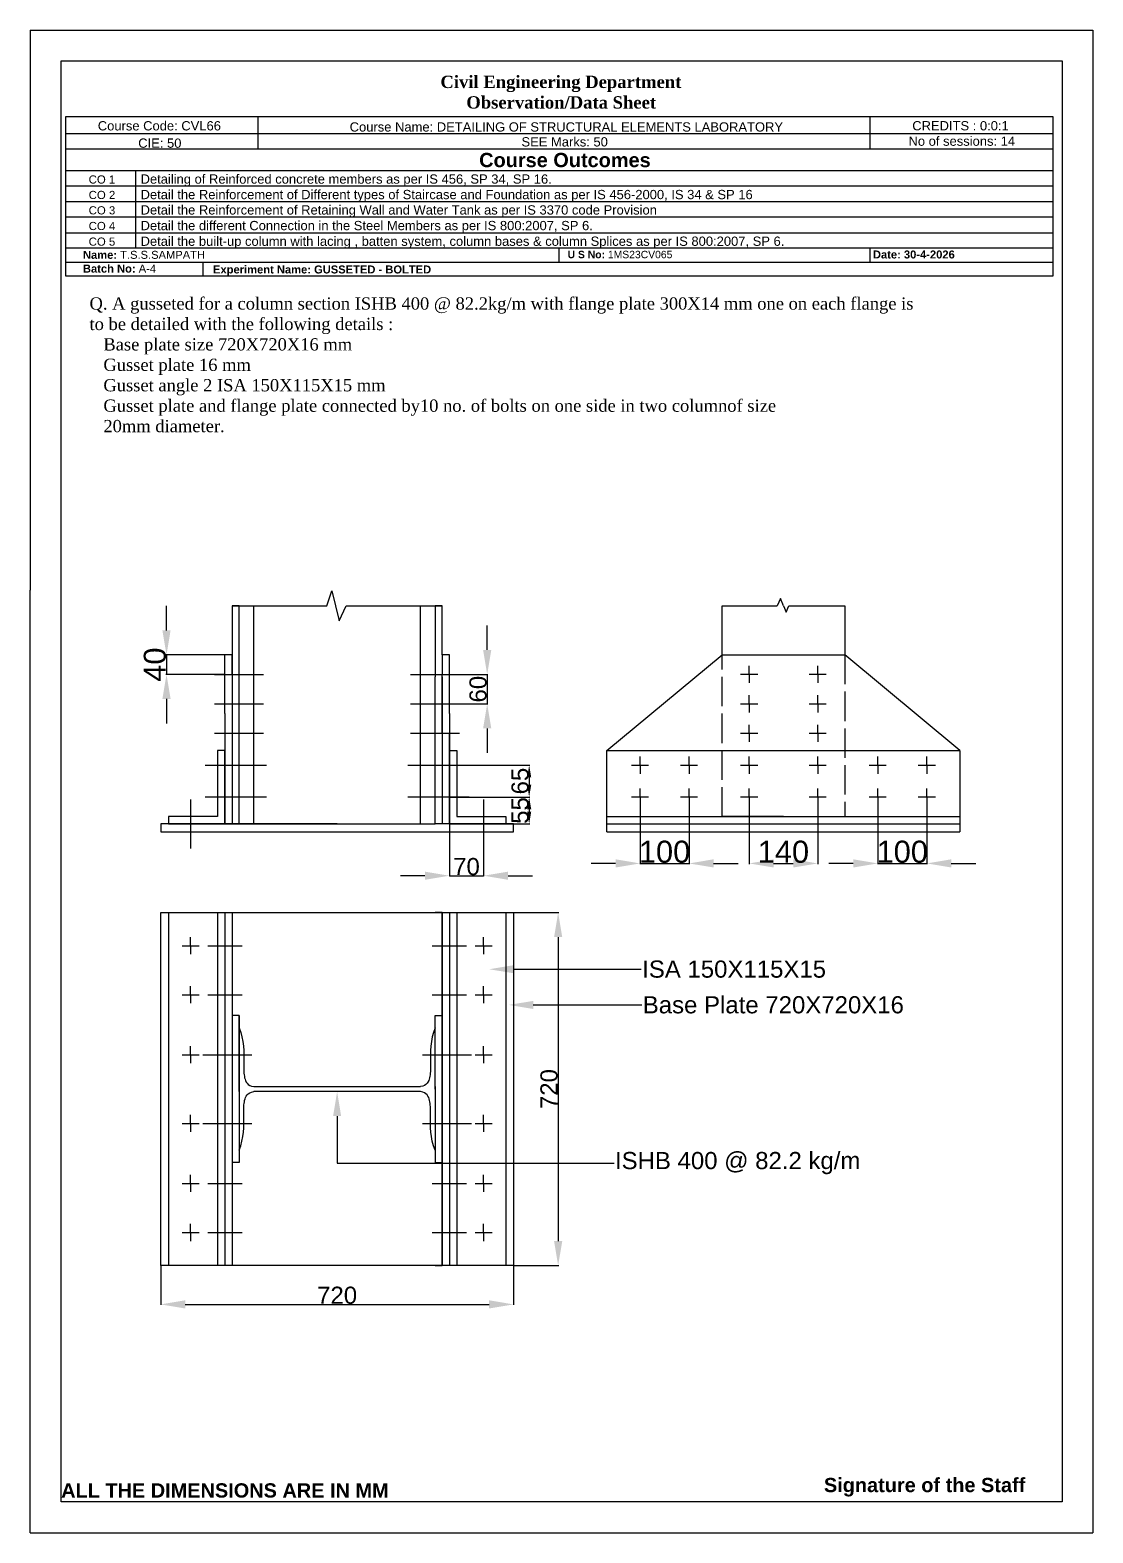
# Model space of a CAD drawing. Header units: millimetres. Extents: x 868 to 41290, y -4185 to 3706.
# Drawn here: x 23402 to 25571, y -2856 to 210 of the extents above; entities that cross this region are included whole.
import ezdxf
from ezdxf import colors
from ezdxf.entities.mleader import LeaderData, LeaderLine
from ezdxf.math import Vec2, Vec3

# ---------------------------------------------------------------- set-up
doc = ezdxf.new("R2010")
doc.units = ezdxf.units.MM
doc.linetypes.add('ACAD_ISO02W100', pattern=[15, 12, -3])
doc.styles.get("Standard").update_dxf_attribs({"font": 'arial.ttf'})
doc.dimstyles.new('ISO-25', dxfattribs={"dimtxt": 25, "dimasz": 10, "dimexe": 1.25, "dimexo": 0.625, "dimtad": 1, "dimdsep": 46, "dimtxsty": 'Standard', "dimcen": 2.5, "dimadec": 0, "dimazin": 0, "dimtfac": 1, "dimtmove": 0, "dimatfit": 3, "dimfxl": 1, "dimarcsym": 0})

# ---------------------------------------------------------------- blocks, each defined once
blk = doc.blocks.new('*D13')
at = {"color": 0, "lineweight": -2, "transparency": 16777216}
for p, q in [((24646.8, -1355.4), (24646.8, -1491.5)), ((24746.8, -1355.4), (24746.8, -1491.5)), ((24596.8, -1490.3), (24546.8, -1490.3)), ((24646.8, -1490.3), (24746.8, -1490.3)), ((24796.8, -1490.3), (24846.8, -1490.3))]:
    blk.add_line(p, q, dxfattribs=at)
for points in [[(24596.8, -1481.9), (24596.8, -1498.6), (24646.8, -1490.3)], [(24796.8, -1481.9), (24796.8, -1498.6), (24746.8, -1490.3)]]:
    blk.add_solid(points, dxfattribs=at)
at = {"layer": 'Defpoints', "color": 0, "lineweight": -2, "transparency": 16777216}
for p in [(24646.8, -1354.8), (24746.8, -1354.8), (24746.8, -1490.3)]:
    blk.add_point(p, dxfattribs=at)
at = {"color": 0, "transparency": 16777216, "insert": (24696.8, -1466.7), "char_height": 45, "attachment_point": 5}
blk.add_mtext('100', dxfattribs=at)
blk = doc.blocks.new('*D14')
at = {"color": 0, "lineweight": -2, "transparency": 16777216}
for p, q in [((24869.3, -1355.4), (24869.3, -1491.5)), ((25009.3, -1355.4), (25009.3, -1491.5)), ((24919.3, -1490.3), (24959.3, -1490.3))]:
    blk.add_line(p, q, dxfattribs=at)
for points in [[(24919.3, -1481.9), (24919.3, -1498.6), (24869.3, -1490.3)], [(24959.3, -1481.9), (24959.3, -1498.6), (25009.3, -1490.3)]]:
    blk.add_solid(points, dxfattribs=at)
at = {"layer": 'Defpoints', "color": 0, "lineweight": -2, "transparency": 16777216}
for p in [(24869.3, -1354.8), (25009.3, -1354.8), (25009.3, -1490.3)]:
    blk.add_point(p, dxfattribs=at)
at = {"color": 0, "transparency": 16777216, "insert": (24939.3, -1466.7), "char_height": 45, "attachment_point": 5}
blk.add_mtext('140', dxfattribs=at)
blk = doc.blocks.new('*D15')
at = {"color": 0, "lineweight": -2, "transparency": 16777216}
for p, q in [((25131.8, -1355.4), (25131.8, -1491.5)), ((25231.8, -1355.4), (25231.8, -1491.5)), ((25081.8, -1490.3), (25031.8, -1490.3)), ((25131.8, -1490.3), (25231.8, -1490.3)), ((25281.8, -1490.3), (25331.8, -1490.3))]:
    blk.add_line(p, q, dxfattribs=at)
for points in [[(25081.8, -1481.9), (25081.8, -1498.6), (25131.8, -1490.3)], [(25281.8, -1481.9), (25281.8, -1498.6), (25231.8, -1490.3)]]:
    blk.add_solid(points, dxfattribs=at)
at = {"layer": 'Defpoints', "color": 0, "lineweight": -2, "transparency": 16777216}
for p in [(25131.8, -1354.8), (25231.8, -1354.8), (25231.8, -1490.3)]:
    blk.add_point(p, dxfattribs=at)
at = {"color": 0, "transparency": 16777216, "insert": (25181.8, -1466.7), "char_height": 45, "attachment_point": 5}
blk.add_mtext('100', dxfattribs=at)
blk = doc.blocks.new('*D16')
at = {"color": 0, "lineweight": -2, "transparency": 16777216}
for p, q in [((23680.6, -1014.8), (23680.6, -964.8)), ((23799.1, -1064.8), (23679.3, -1064.8)), ((23680.6, -1064.8), (23680.6, -1104.8)), ((23799.1, -1104.8), (23679.3, -1104.8)), ((23680.6, -1154.8), (23680.6, -1204.8))]:
    blk.add_line(p, q, dxfattribs=at)
for points in [[(23672.2, -1014.8), (23688.9, -1014.8), (23680.6, -1064.8)], [(23672.2, -1154.8), (23688.9, -1154.8), (23680.6, -1104.8)]]:
    blk.add_solid(points, dxfattribs=at)
at = {"layer": 'Defpoints', "color": 0, "lineweight": -2, "transparency": 16777216}
for p in [(23799.7, -1064.8), (23680.6, -1104.8), (23799.7, -1104.8)]:
    blk.add_point(p, dxfattribs=at)
at = {"color": 0, "transparency": 16777216, "insert": (23657, -1084.8), "char_height": 45, "attachment_point": 5, "rotation": 90}
blk.add_mtext('40', dxfattribs=at)
blk = doc.blocks.new('*D17')
at = {"color": 0, "lineweight": -2, "transparency": 16777216}
for p, q in [((24334.9, -1054.8), (24334.9, -1004.8)), ((24258.3, -1104.8), (24336.2, -1104.8)), ((24334.9, -1104.8), (24334.9, -1164.8)), ((24258.3, -1164.8), (24336.2, -1164.8)), ((24334.9, -1214.8), (24334.9, -1264.8))]:
    blk.add_line(p, q, dxfattribs=at)
for points in [[(24326.6, -1054.8), (24343.3, -1054.8), (24334.9, -1104.8)], [(24326.6, -1214.8), (24343.3, -1214.8), (24334.9, -1164.8)]]:
    blk.add_solid(points, dxfattribs=at)
at = {"layer": 'Defpoints', "color": 0, "lineweight": -2, "transparency": 16777216}
for p in [(24257.7, -1104.8), (24257.7, -1164.8), (24334.9, -1164.8)]:
    blk.add_point(p, dxfattribs=at)
at = {"color": 0, "transparency": 16777216, "insert": (24316.4, -1134.8), "char_height": 35, "attachment_point": 5, "rotation": 90}
blk.add_mtext('60', dxfattribs=at)
blk = doc.blocks.new('*D18')
at = {"color": 0, "lineweight": -2, "transparency": 16777216}
for p, q in [((24258.3, -1354.8), (24421.9, -1354.8)), ((24258.3, -1409.8), (24421.9, -1409.8)), ((24420.6, -1379.8), (24420.6, -1384.8))]:
    blk.add_line(p, q, dxfattribs=at)
for points in [[(24416.4, -1379.8), (24424.8, -1379.8), (24420.6, -1354.8)], [(24416.4, -1384.8), (24424.8, -1384.8), (24420.6, -1409.8)]]:
    blk.add_solid(points, dxfattribs=at)
at = {"layer": 'Defpoints', "color": 0, "lineweight": -2, "transparency": 16777216}
for p in [(24257.7, -1354.8), (24257.7, -1409.8), (24420.6, -1409.8)]:
    blk.add_point(p, dxfattribs=at)
at = {"color": 0, "transparency": 16777216, "insert": (24402.2, -1382.3), "char_height": 35, "attachment_point": 5, "rotation": 90}
blk.add_mtext('55', dxfattribs=at)
blk = doc.blocks.new('*D19')
at = {"color": 0, "lineweight": -2, "transparency": 16777216}
for p, q in [((24257.7, -1410.4), (24257.7, -1516.6)), ((24327.7, -1410.4), (24327.7, -1516.6)), ((24207.7, -1515.4), (24157.7, -1515.4)), ((24257.7, -1515.4), (24327.7, -1515.4)), ((24377.7, -1515.4), (24427.7, -1515.4))]:
    blk.add_line(p, q, dxfattribs=at)
for points in [[(24207.7, -1507), (24207.7, -1523.7), (24257.7, -1515.4)], [(24377.7, -1507), (24377.7, -1523.7), (24327.7, -1515.4)]]:
    blk.add_solid(points, dxfattribs=at)
at = {"layer": 'Defpoints', "color": 0, "lineweight": -2, "transparency": 16777216}
for p in [(24257.7, -1409.8), (24327.7, -1409.8), (24327.7, -1515.4)]:
    blk.add_point(p, dxfattribs=at)
at = {"color": 0, "transparency": 16777216, "insert": (24292.7, -1496.9), "char_height": 35, "attachment_point": 5}
blk.add_mtext('70', dxfattribs=at)
blk = doc.blocks.new('*D20')
at = {"color": 0, "lineweight": -2, "transparency": 16777216}
for p, q in [((24273.3, -1289.8), (24421.9, -1289.8)), ((24420.6, -1314.8), (24420.6, -1329.8)), ((24273.3, -1354.8), (24421.9, -1354.8))]:
    blk.add_line(p, q, dxfattribs=at)
for points in [[(24416.4, -1314.8), (24424.8, -1314.8), (24420.6, -1289.8)], [(24416.4, -1329.8), (24424.8, -1329.8), (24420.6, -1354.8)]]:
    blk.add_solid(points, dxfattribs=at)
at = {"layer": 'Defpoints', "color": 0, "lineweight": -2, "transparency": 16777216}
for p in [(24272.7, -1289.8), (24272.7, -1354.8), (24420.6, -1354.8)]:
    blk.add_point(p, dxfattribs=at)
at = {"color": 0, "transparency": 16777216, "insert": (24402.1, -1322.3), "char_height": 35, "attachment_point": 5, "rotation": 90}
blk.add_mtext('65', dxfattribs=at)
blk = doc.blocks.new('*D27')
at = {"color": 0, "lineweight": -2, "transparency": 16777216}
for p, q in [((23668.7, -2311.2), (23668.7, -2391.1)), ((24388.7, -2311.2), (24388.7, -2391.1)), ((23718.7, -2389.9), (24338.7, -2389.9))]:
    blk.add_line(p, q, dxfattribs=at)
for points in [[(23718.7, -2381.5), (23718.7, -2398.2), (23668.7, -2389.9)], [(24338.7, -2381.5), (24338.7, -2398.2), (24388.7, -2389.9)]]:
    blk.add_solid(points, dxfattribs=at)
at = {"layer": 'Defpoints', "color": 0, "lineweight": -2, "transparency": 16777216}
for p in [(23668.7, -2310.6), (24388.7, -2310.6), (24388.7, -2389.9)]:
    blk.add_point(p, dxfattribs=at)
at = {"color": 0, "transparency": 16777216, "insert": (24028.7, -2371.4), "char_height": 35, "attachment_point": 5}
blk.add_mtext('720', dxfattribs=at)
blk = doc.blocks.new('*D28')
at = {"color": 0, "lineweight": -2, "transparency": 16777216}
for p, q in [((24389.3, -1590.6), (24481, -1590.6)), ((24479.7, -1640.6), (24479.7, -2260.6)), ((24389.3, -2310.6), (24481, -2310.6))]:
    blk.add_line(p, q, dxfattribs=at)
for points in [[(24471.4, -1640.6), (24488.1, -1640.6), (24479.7, -1590.6)], [(24471.4, -2260.6), (24488.1, -2260.6), (24479.7, -2310.6)]]:
    blk.add_solid(points, dxfattribs=at)
at = {"layer": 'Defpoints', "color": 0, "lineweight": -2, "transparency": 16777216}
for p in [(24388.7, -1590.6), (24388.7, -2310.6), (24479.7, -2310.6)]:
    blk.add_point(p, dxfattribs=at)
at = {"color": 0, "transparency": 16777216, "insert": (24461.2, -1950.6), "char_height": 35, "attachment_point": 5, "rotation": 90}
blk.add_mtext('720', dxfattribs=at)

msp = doc.modelspace()

# ---------------------------------------------------------------- linework, layer by layer
for p, q in [((23402.165, 209.795), (25570.916, 209.795)), ((23402.165, 209.795), (23402.165, -932.986)), ((25570.916, 209.795), (25570.916, -2856.115)), ((23867.271, 33.757), (23867.271, -33.411)), ((25115.753, 33.757), (25115.753, -33.411)), ((23474.979, -1.113), (25489.082, -1.113)), ((25489.082, -33.411), (23474.979, -33.411)), ((23474.979, -76.771), (25489.082, -76.771)), ((23617.356, -76.771), (23617.356, -108.901)), ((25489.082, -108.901), (23474.979, -108.901)), ((23617.356, -108.901), (23617.356, -140.016)), ((23474.979, -140.016), (25489.082, -140.016)), ((23617.356, -140.016), (23617.356, -171.63)), ((25489.082, -171.63), (23474.979, -171.63)), ((23617.356, -171.63), (23617.356, -203.878)), ((23474.979, -203.878), (25489.082, -203.878)), ((23617.356, -203.878), (23617.356, -235.453)), ((25489.082, -235.453), (23474.979, -235.453)), ((24481.872, -263.645), (24481.872, -235.453)), ((25116.279, -263.645), (25116.279, -235.453)), ((23474.979, -263.645), (25489.082, -263.645)), ((23755.433, -292.376), (23755.433, -263.645)), ((23402.165, -2856.115), (23402.165, -932.986)), ((24007.853, -964.771), (24018.134, -933.961)), ((24018.134, -933.961), (24032.607, -995.068)), ((24933.132, -949.584), (24926.342, -964.771)), ((24939.328, -964.771), (24933.132, -949.584)), ((23828.722, -964.771), (23814.722, -964.771)), ((23814.722, -964.771), (23814.722, -1109.771)), ((23814.722, -964.771), (24007.853, -964.771)), ((23828.722, -1109.771), (23828.722, -964.771)), ((23858.622, -1109.771), (23858.622, -964.771)), ((24032.607, -995.068), (24047.371, -964.771)), ((24047.371, -964.771), (24242.722, -964.771)), ((24198.822, -1009.771), (24198.822, -964.771)), ((24242.722, -964.771), (24228.722, -964.771)), ((24228.722, -964.771), (24228.722, -1109.771)), ((24242.722, -1064.771), (24242.722, -964.771)), ((24814.328, -1064.771), (24814.328, -964.771)), ((24814.328, -964.771), (24926.342, -964.771)), ((24939.328, -964.771), (24944.724, -977.998)), ((24944.724, -977.998), (24950.643, -964.771)), ((24950.643, -964.771), (25064.328, -964.771)), ((25064.328, -964.771), (25064.328, -1064.771)), ((24198.822, -1109.771), (24198.822, -1009.771)), ((23799.722, -1184.771), (23799.722, -1064.771)), ((23814.722, -1064.771), (23799.722, -1064.771)), ((23814.722, -1104.771), (23814.722, -1064.771)), ((23828.722, -1064.771), (23828.722, -1064.771)), ((24242.722, -1064.771), (24242.722, -1104.771)), ((24257.722, -1064.771), (24242.722, -1064.771)), ((24257.722, -1104.771), (24257.722, -1064.771)), ((24257.722, -1104.771), (24257.722, -1064.771)), ((24579.328, -1259.771), (24814.328, -1064.771)), ((24814.328, -1064.771), (25064.328, -1064.771)), ((25299.328, -1259.771), (25064.328, -1064.771)), ((24869.328, -1104.369), (24869.328, -1086.869)), ((25009.328, -1104.369), (25009.328, -1086.869)), ((23778.722, -1104.771), (23878.722, -1104.771)), ((23814.722, -1109.771), (23814.722, -1409.771)), ((23814.722, -1109.771), (23814.722, -1184.771)), ((23828.722, -1409.771), (23828.722, -1109.771)), ((23858.622, -1409.771), (23858.622, -1109.771)), ((24178.722, -1104.771), (24278.722, -1104.771)), ((24198.822, -1409.771), (24198.822, -1109.771)), ((24228.722, -1409.771), (24228.722, -1109.771)), ((24242.722, -1164.771), (24242.722, -1104.771)), ((24242.722, -1109.771), (24242.722, -1409.771)), ((24242.722, -1109.771), (24242.722, -1184.771)), ((24257.722, -1184.771), (24257.722, -1104.771)), ((24851.828, -1104.369), (24886.828, -1104.369)), ((24869.328, -1104.369), (24869.328, -1121.869)), ((24991.828, -1104.369), (25026.828, -1104.369)), ((25009.328, -1104.369), (25009.328, -1121.869)), ((23778.722, -1164.771), (23878.722, -1164.771)), ((23828.722, -1224.771), (23828.722, -1164.771)), ((24178.722, -1164.771), (24278.722, -1164.771)), ((24242.722, -1224.771), (24242.722, -1164.771)), ((24851.828, -1164.771), (24886.828, -1164.771)), ((24869.328, -1164.771), (24869.328, -1147.271)), ((24869.328, -1164.771), (24869.328, -1182.271)), ((24991.828, -1164.771), (25026.828, -1164.771)), ((25009.328, -1164.771), (25009.328, -1147.271)), ((25009.328, -1164.771), (25009.328, -1182.271)), ((23799.722, -1184.771), (23799.722, -1409.771)), ((23799.722, -1184.771), (23799.722, -1224.771)), ((24257.722, -1184.771), (24257.722, -1409.771)), ((23778.722, -1224.771), (23878.722, -1224.771)), ((23828.722, -1289.771), (23828.722, -1224.771)), ((24178.722, -1224.771), (24278.722, -1224.771)), ((24257.722, -1289.771), (24257.722, -1224.771)), ((24851.828, -1224.771), (24886.828, -1224.771)), ((24869.328, -1224.771), (24869.328, -1207.271)), ((24869.328, -1224.771), (24869.328, -1242.271)), ((24991.828, -1224.771), (25026.828, -1224.771)), ((25009.328, -1224.771), (25009.328, -1207.271)), ((25009.328, -1224.771), (25009.328, -1242.271)), ((23799.722, -1259.771), (23784.722, -1259.771)), ((23784.722, -1259.771), (23784.722, -1394.771)), ((23799.722, -1409.771), (23799.722, -1259.771)), ((24257.722, -1409.771), (24257.722, -1259.771)), ((24257.722, -1259.771), (24272.722, -1259.771)), ((24272.722, -1259.771), (24272.722, -1394.771)), ((24579.328, -1394.771), (24579.328, -1259.771)), ((24579.328, -1259.771), (25299.328, -1259.771)), ((24646.828, -1289.771), (24646.828, -1272.271)), ((24746.828, -1289.771), (24746.828, -1272.271)), ((24869.328, -1289.771), (24869.328, -1272.271)), ((25009.328, -1289.771), (25009.328, -1272.271)), ((25131.828, -1289.771), (25131.828, -1272.271)), ((25231.828, -1289.771), (25231.828, -1272.271)), ((25299.328, -1259.771), (25299.328, -1394.771)), ((23759.622, -1289.771), (23884.622, -1289.771)), ((23799.722, -1354.771), (23799.722, -1289.771)), ((24172.822, -1289.771), (24297.822, -1289.771)), ((24257.722, -1354.771), (24257.722, -1289.771)), ((24629.328, -1289.771), (24664.328, -1289.771)), ((24646.828, -1289.771), (24646.828, -1307.271)), ((24729.328, -1289.771), (24764.328, -1289.771)), ((24746.828, -1289.771), (24746.828, -1307.271)), ((24851.828, -1289.771), (24886.828, -1289.771)), ((24869.328, -1289.771), (24869.328, -1307.271)), ((24991.828, -1289.771), (25026.828, -1289.771)), ((25009.328, -1289.771), (25009.328, -1307.271)), ((25114.328, -1289.771), (25149.328, -1289.771)), ((25131.828, -1289.771), (25131.828, -1307.271)), ((25214.328, -1289.771), (25249.328, -1289.771)), ((25231.828, -1289.771), (25231.828, -1307.271)), ((24646.828, -1354.771), (24646.828, -1337.271)), ((24746.828, -1354.771), (24746.828, -1337.271)), ((24869.328, -1354.771), (24869.328, -1337.271)), ((25009.328, -1354.771), (25009.328, -1337.271)), ((25131.828, -1354.771), (25131.828, -1337.271)), ((25231.828, -1354.771), (25231.828, -1337.271)), ((23729.722, -1359.771), (23729.722, -1459.771)), ((23759.622, -1354.771), (23884.622, -1354.771)), ((23799.722, -1409.771), (23799.722, -1354.771)), ((24172.822, -1354.771), (24297.822, -1354.771)), ((24257.722, -1409.771), (24257.722, -1354.771)), ((24257.722, -1409.771), (24257.722, -1354.771)), ((24327.722, -1359.771), (24327.722, -1459.771)), ((24629.328, -1354.771), (24664.328, -1354.771)), ((24646.828, -1354.771), (24646.828, -1372.271)), ((24729.328, -1354.771), (24764.328, -1354.771)), ((24746.828, -1354.771), (24746.828, -1372.271)), ((24851.828, -1354.771), (24886.828, -1354.771)), ((24869.328, -1354.771), (24869.328, -1372.271)), ((24991.828, -1354.771), (25026.828, -1354.771)), ((25009.328, -1354.771), (25009.328, -1372.271)), ((25114.328, -1354.771), (25149.328, -1354.771)), ((25131.828, -1354.771), (25131.828, -1372.271)), ((25214.328, -1354.771), (25249.328, -1354.771)), ((25231.828, -1354.771), (25231.828, -1372.271)), ((24028.722, -1409.771), (23668.722, -1409.771)), ((23668.722, -1409.771), (23668.722, -1425.771)), ((23784.722, -1394.771), (23684.722, -1394.771)), ((23684.722, -1394.771), (23684.722, -1409.771)), ((23684.722, -1409.771), (23799.722, -1409.771)), ((23799.722, -1409.771), (23729.722, -1409.771)), ((23784.722, -1409.771), (23799.722, -1409.771)), ((23799.722, -1409.771), (23799.722, -1394.771)), ((23799.722, -1409.771), (23814.722, -1409.771)), ((23814.722, -1409.771), (23828.722, -1409.771)), ((23828.722, -1409.771), (24228.722, -1409.771)), ((24242.722, -1409.771), (24228.722, -1409.771)), ((24257.722, -1409.771), (24242.722, -1409.771)), ((24257.722, -1409.771), (24257.722, -1394.771)), ((24388.722, -1409.771), (24257.722, -1409.771)), ((24272.722, -1409.771), (24257.722, -1409.771)), ((24372.722, -1409.771), (24257.722, -1409.771)), ((24257.722, -1409.771), (24327.722, -1409.771)), ((24272.722, -1394.771), (24372.722, -1394.771)), ((24372.722, -1394.771), (24372.722, -1409.771)), ((24388.722, -1425.771), (24388.722, -1409.771)), ((24579.328, -1409.771), (24579.328, -1394.771)), ((24579.328, -1394.771), (25299.328, -1394.771)), ((24579.328, -1425.771), (24579.328, -1409.771)), ((24579.328, -1409.771), (25299.328, -1409.771)), ((24939.328, -1394.771), (24814.328, -1394.771)), ((24876.828, -1394.771), (25001.828, -1394.771)), ((24939.328, -1394.771), (25064.328, -1394.771)), ((25299.328, -1394.771), (25299.328, -1409.771)), ((25299.328, -1409.771), (25299.328, -1425.771)), ((23668.722, -1425.771), (24388.722, -1425.771)), ((24579.328, -1425.771), (25299.328, -1425.771)), ((23668.722, -1590.585), (24388.722, -1590.585)), ((23668.722, -2310.585), (23668.722, -1590.585)), ((23684.722, -1590.585), (23684.722, -2310.585)), ((23784.722, -1590.585), (23784.722, -2310.585)), ((23799.722, -1590.585), (23799.722, -2310.585)), ((23814.722, -1590.585), (23814.722, -2310.585)), ((23814.722, -1590.585), (23828.722, -1590.585)), ((24228.722, -1590.585), (24242.722, -1590.585)), ((24242.722, -1590.585), (24228.722, -1590.585)), ((24242.722, -1590.585), (24242.722, -2310.585)), ((24242.722, -2310.585), (24242.722, -1590.585)), ((24257.722, -1590.585), (24257.722, -2310.585)), ((24257.722, -1590.585), (24257.722, -1658.085)), ((24272.722, -1590.585), (24272.722, -2310.585)), ((24372.722, -1590.585), (24372.722, -2310.585)), ((24388.722, -1590.585), (24388.722, -2310.585)), ((23729.722, -1658.085), (23729.722, -1640.585)), ((24327.722, -1658.085), (24327.722, -1640.585)), ((23712.222, -1658.085), (23747.222, -1658.085)), ((23729.722, -1658.085), (23729.722, -1675.585)), ((23764.722, -1658.085), (23834.722, -1658.085)), ((24222.722, -1658.085), (24292.722, -1658.085)), ((24257.722, -1658.085), (24257.722, -1758.085)), ((24310.222, -1658.085), (24345.222, -1658.085)), ((24327.722, -1658.085), (24327.722, -1675.585)), ((23729.722, -1758.085), (23729.722, -1740.585)), ((24327.722, -1758.085), (24327.722, -1740.585)), ((23712.222, -1758.085), (23747.222, -1758.085)), ((23729.722, -1758.085), (23729.722, -1775.585)), ((23764.722, -1758.085), (23834.722, -1758.085)), ((24222.722, -1758.085), (24292.722, -1758.085)), ((24257.722, -1758.085), (24257.722, -1880.585)), ((24310.222, -1758.085), (24345.222, -1758.085)), ((24327.722, -1758.085), (24327.722, -1775.585)), ((23828.722, -1800.585), (23814.722, -1800.585)), ((23828.722, -1800.585), (23828.722, -2100.585)), ((23828.722, -1950.585), (23828.722, -1800.585)), ((24228.722, -1950.585), (24228.722, -1800.585)), ((24228.722, -1950.585), (24228.722, -1800.585)), ((24228.722, -1800.585), (24242.722, -1800.585)), ((23828.722, -1950.585), (23828.722, -1825.585)), ((24228.722, -1950.585), (24228.722, -1825.585)), ((23729.722, -1880.585), (23729.722, -1863.085)), ((24327.722, -1880.585), (24327.722, -1863.085)), ((23712.222, -1880.585), (23747.222, -1880.585)), ((23729.722, -1880.585), (23729.722, -1898.085)), ((23754.722, -1880.585), (23854.722, -1880.585)), ((24202.722, -1880.585), (24302.722, -1880.585)), ((24310.222, -1880.585), (24345.222, -1880.585)), ((24327.722, -1880.585), (24327.722, -1898.085)), ((23828.722, -1950.585), (23828.722, -1945.285)), ((23828.722, -1955.885), (23828.722, -1945.285)), ((23828.722, -1950.585), (23828.722, -2075.585)), ((23828.722, -1950.585), (23828.722, -2100.585)), ((23828.722, -1955.885), (23828.722, -2013.085)), ((23858.622, -1945.285), (24198.822, -1945.285)), ((24198.822, -1955.885), (23858.622, -1955.885)), ((24228.722, -1945.285), (24228.722, -1955.885)), ((24228.722, -1950.585), (24228.722, -2100.585)), ((24228.722, -1950.585), (24228.722, -2100.585)), ((24228.722, -1950.585), (24228.722, -2075.585)), ((23712.222, -2020.585), (23747.222, -2020.585)), ((23729.722, -2020.585), (23729.722, -2003.085)), ((23729.722, -2020.585), (23729.722, -2038.085)), ((23754.722, -2020.585), (23854.722, -2020.585)), ((24202.722, -2020.585), (24302.722, -2020.585)), ((24310.222, -2020.585), (24345.222, -2020.585)), ((24327.722, -2020.585), (24327.722, -2003.085)), ((24327.722, -2020.585), (24327.722, -2038.085)), ((23828.722, -2100.585), (23814.722, -2100.585)), ((24228.722, -2100.585), (24242.722, -2100.585)), ((23712.222, -2143.085), (23747.222, -2143.085)), ((23729.722, -2143.085), (23729.722, -2125.585)), ((23729.722, -2143.085), (23729.722, -2160.585)), ((23764.722, -2143.085), (23834.722, -2143.085)), ((24222.722, -2143.085), (24292.722, -2143.085)), ((24310.222, -2143.085), (24345.222, -2143.085)), ((24327.722, -2143.085), (24327.722, -2125.585)), ((24327.722, -2143.085), (24327.722, -2160.585)), ((23729.722, -2243.085), (23729.722, -2225.585)), ((24327.722, -2243.085), (24327.722, -2225.585)), ((23712.222, -2243.085), (23747.222, -2243.085)), ((23729.722, -2243.085), (23729.722, -2260.585)), ((23764.722, -2243.085), (23834.722, -2243.085)), ((24222.722, -2243.085), (24292.722, -2243.085)), ((24310.222, -2243.085), (24345.222, -2243.085)), ((24327.722, -2243.085), (24327.722, -2260.585)), ((24388.722, -2310.585), (23668.722, -2310.585)), ((24228.722, -2310.585), (24242.722, -2310.585)), ((23402.165, -2856.115), (24762.541, -2856.115)), ((24762.541, -2856.115), (25570.916, -2856.115))]:
    msp.add_line(p, q)
at = {"linetype": 'ACAD_ISO02W100', "ltscale": 5}
for p, q in [((24814.328, -1394.771), (24814.328, -1064.771)), ((25064.328, -1064.771), (25064.328, -1394.771))]:
    msp.add_line(p, q, dxfattribs=at)
for points in [[(23465.662, 147.102), (25507.802, 147.102), (25507.802, -2792.985), (23465.662, -2792.985)], [(23474.979, 33.757), (25489.082, 33.757), (25489.082, -292.376), (23474.979, -292.376)]]:
    msp.add_lwpolyline(points, close=True)
for points in [[(23828.722, -1825.585), (23832.108, -1834.876), (23834.606, -1844.279), (23836.347, -1853.644), (23837.462, -1862.824), (23838.083, -1871.669), (23838.341, -1880.031), (23838.365, -1887.76), (23838.288, -1894.708), (23838.222, -1900.771), (23838.202, -1906.027), (23838.247, -1910.598), (23838.372, -1914.608), (23838.597, -1918.177), (23838.938, -1921.43), (23839.412, -1924.489), (23840.036, -1927.476), (23840.841, -1930.479), (23841.903, -1933.442), (23843.309, -1936.274), (23845.15, -1938.885), (23847.513, -1941.182), (23850.487, -1943.075), (23854.161, -1944.473), (23858.622, -1945.285)], [(24228.722, -1825.585), (24225.337, -1834.876), (24222.839, -1844.279), (24221.098, -1853.644), (24219.983, -1862.824), (24219.362, -1871.669), (24219.104, -1880.031), (24219.08, -1887.76), (24219.157, -1894.708), (24219.223, -1900.771), (24219.243, -1906.027), (24219.198, -1910.598), (24219.073, -1914.608), (24218.848, -1918.177), (24218.507, -1921.43), (24218.033, -1924.489), (24217.408, -1927.476), (24216.604, -1930.479), (24215.542, -1933.442), (24214.136, -1936.274), (24212.295, -1938.885), (24209.932, -1941.182), (24206.958, -1943.075), (24203.284, -1944.473), (24198.822, -1945.285)], [(23828.722, -2075.585), (23832.108, -2066.294), (23834.606, -2056.891), (23836.347, -2047.526), (23837.462, -2038.346), (23838.083, -2029.501), (23838.341, -2021.139), (23838.365, -2013.41), (23838.288, -2006.462), (23838.222, -2000.399), (23838.202, -1995.143), (23838.247, -1990.571), (23838.372, -1986.562), (23838.597, -1982.993), (23838.938, -1979.74), (23839.412, -1976.681), (23840.036, -1973.693), (23840.841, -1970.691), (23841.903, -1967.728), (23843.309, -1964.895), (23845.15, -1962.285), (23847.513, -1959.988), (23850.487, -1958.095), (23854.161, -1956.697), (23858.622, -1955.885)], [(24228.722, -2075.585), (24225.337, -2066.294), (24222.839, -2056.891), (24221.098, -2047.526), (24219.983, -2038.346), (24219.362, -2029.501), (24219.104, -2021.139), (24219.08, -2013.41), (24219.157, -2006.462), (24219.223, -2000.399), (24219.243, -1995.143), (24219.198, -1990.571), (24219.073, -1986.562), (24218.848, -1982.993), (24218.507, -1979.74), (24218.033, -1976.681), (24217.408, -1973.693), (24216.604, -1970.691), (24215.542, -1967.728), (24214.136, -1964.895), (24212.295, -1962.285), (24209.932, -1959.988), (24206.958, -1958.095), (24203.284, -1956.697), (24198.822, -1955.885)]]:
    msp.add_lwpolyline(points)

# ---------------------------------------------------------------- texts
at = {"attachment_point": 1}
for s, width, gutter_width, insert, char_height in [('\\pxqc;{\\fBookman Old Style|b0|i0|c0|p18;\\H1.16667x;         \\fBookman Old Style|b1|i0|c0|p18;\\H1.14285x;       Civil Engineering Department\\P               Observation/Data Sheet}', 957.77548, 94.298, (23935.762, 116.726), 18.859579), ('Course Code: CVL66', 886.01572, 94.622, (23540.387, 23.945), 18.92438), ('Course Name: DETAILING OF STRUCTURAL ELEMENTS LABORATORY', 886.01572, 94.622, (24054.325, 21.625), 18.92438), ('CREDITS : 0:0:1', 886.01572, 94.622, (25202.24, 24.066), 18.92438), ('CIE: 50', 886.01572, 94.622, (23622.875, -11.421), 18.9244), ('SEE Marks: 50', 886.01572, 94.622, (24404.866, -8.782), 18.92438), ('No of sessions: 14', 886.01572, 94.622, (25194.589, -7.353), 18.92438), ('{\\fArial|b1|i0|c0|p34;Course Outcomes}', 886.01572, 94.622, (24318.528, -40.801), 29.09035), ('CO 1', 778.5525, 83.145, (23521.813, -86.677), 16.6291), ('Detailing of Reinforced concrete members as per IS 456, SP 34, SP 16.', 886.01572, 94.622, (23627.694, -84.662), 18.92438), ('CO 2', 778.5525, 83.145, (23521.813, -118.299), 16.6291), ('Detail the Reinforcement of Different types of Staircase and Foundation as per IS 456-2000, IS 34 & SP 16', 1531.01501, 94.622, (23627.694, -116.285), 18.924377), ('CO 3', 778.5525, 83.145, (23521.813, -149.664), 16.6291), ('Detail the Reinforcement of Retaining Wall and Water Tank as per IS 3370 code Provision', 1334.38706, 94.622, (23627.694, -147.65), 18.92438), ('CO 4', 778.5525, 83.145, (23521.813, -181.595), 16.6291), ('Detail the different Connection in the Steel Members as per IS 800:2007, SP 6.', 1166.06161, 94.622, (23627.694, -179.581), 18.92438), ('CO 5', 778.5525, 83.145, (23521.813, -213.506), 16.6291), ('Detail the built-up column with lacing , batten system, column bases & column Splices as per IS 800:2007, SP 6.', 1571.23437, 94.622, (23627.694, -211.492), 18.924377), ('{\\fArial|b1|i0|c0|p34;Name: }T.S.S.SAMPATH', 886.01572, 94.622, (23510.118, -240.606), 16.2906), ('{\\fArial|b1|i0|c0|p34;U S No: }1MS23CV065', 886.01572, 94.622, (24499.051, -240.544), 15.12698), ('{\\fArial|b1|i0|c0|p34;Date: 30-4-2026}', 886.01572, 94.622, (25121.979, -239.894), 16.2906), ('{\\fArial|b1|i0|c0|p34;Batch No: }A-4', 886.01572, 94.622, (23510.118, -268.707), 16.2906), ('{\\fArial|b1|i0|c0|p34;Experiment Name: GUSSETED - BOLTED}', 886.01572, 94.622, (23775.536, -270.463), 16.2906), ('{\\fBookman Old Style|b0|i0|c0|p18;Q. A gusseted for a column section ISHB 400 @ 82.2kg/m with flange plate 300X14 mm one on each flange is to be detailed with the following details :^J   Base plate size 720X720X16 mm ^J   Gusset plate 16 mm^J   Gusset angle 2 ISA 150X115X15 mm ^J   Gusset plate and flange plate connected by10 no. of bolts on one side in two columnof size ^J   20mm diameter.}', 1687.29439, 12.5, (23523.49, -335.542), 25), ('{\\fArial|b1|i0|c0|p34;ALL THE DIMENSIONS ARE IN MM}', 886.01572, 94.622, (23465.662, -2754.847), 29.09035), ('{\\fArial|b1|i0|c0|p34;Signature of the Staff}', 886.01572, 94.622, (25021.98, -2743.815), 29.09035)]:
    msp.add_mtext_dynamic_manual_height_columns(s, width=width, gutter_width=gutter_width, heights=[0], dxfattribs=dict(at, insert=insert, char_height=char_height))

# ---------------------------------------------------------------- dimensions: what is measured, and where the dimension line sits
for base, p1, p2, override, picture, middle in [((23680.577, -1104.771), (23799.722, -1064.771), (23799.722, -1104.771), {"dimtxt": 45, "dimasz": 50}, '*D16', (23680.577, -1084.771)), ((24334.937, -1164.771), (24257.722, -1104.771), (24257.722, -1164.771), {"dimtxt": 35, "dimasz": 50}, '*D17', (24334.937, -1134.771))]:
    dim = msp.add_linear_dim(base=base, p1=p1, p2=p2, angle=90, dimstyle='ISO-25', override=override)
    dim.commit()
    dim.dimension.update_dxf_attribs({"geometry": picture, "text_midpoint": middle, "dimtype": 160})
for base, p1, p2, override, picture, middle in [((24420.611, -1354.771), (24272.722, -1289.771), (24272.722, -1354.771), {"dimtxt": 35, "dimasz": 25}, '*D20', (24402.116, -1322.271)), ((24420.611, -1409.771), (24257.722, -1354.771), (24257.722, -1409.771), {"dimtxt": 35, "dimasz": 25}, '*D18', (24402.188, -1382.271)), ((24479.717, -2310.585), (24388.722, -1590.585), (24388.722, -2310.585), {"dimtxt": 35, "dimasz": 50}, '*D28', (24461.222, -1950.585))]:
    dim = msp.add_linear_dim(base=base, p1=p1, p2=p2, angle=90, dimstyle='ISO-25', override=override)
    dim.commit()
    dim.dimension.update_dxf_attribs({"geometry": picture, "text_midpoint": middle})
for base, p1, p2, override, picture, middle in [((24746.828, -1490.251), (24646.828, -1354.771), (24746.828, -1354.771), {"dimtxt": 45, "dimasz": 50}, '*D13', (24696.828, -1466.65)), ((25009.328, -1490.251), (24869.328, -1354.771), (25009.328, -1354.771), {"dimtxt": 45, "dimasz": 50}, '*D14', (24939.328, -1466.65)), ((25231.828, -1490.251), (25131.828, -1354.771), (25231.828, -1354.771), {"dimtxt": 45, "dimasz": 50}, '*D15', (25181.828, -1466.65)), ((24327.722, -1515.367), (24257.722, -1409.771), (24327.722, -1409.771), {"dimtxt": 35, "dimasz": 50}, '*D19', (24292.722, -1496.872)), ((24388.722, -2389.859), (23668.722, -2310.585), (24388.722, -2310.585), {"dimtxt": 35, "dimasz": 50}, '*D27', (24028.722, -2371.364))]:
    dim = msp.add_linear_dim(base=base, p1=p1, p2=p2, dimstyle='ISO-25', override=override)
    dim.commit()
    dim.dimension.update_dxf_attribs({"geometry": picture, "text_midpoint": middle})

# ---------------------------------------------------------------- leaders
ml = msp.add_multileader_mtext('Standard')
ml.set_content('ISA 150X115X15', color=256)
ml.set_leader_properties()
ml.build(insert=Vec2(0, 0))
ml.multileader.update_dxf_attribs({"dogleg_length": 29.753, "arrow_head_size": 50})
ctx = ml.context
ctx.base_point, ctx.char_height, ctx.arrow_head_size, ctx.plane_origin = Vec3(24649.189, -1706.146), 35, 50, Vec3(24338.847, -1706.146)
notes = []
notes.append((ctx, [(0, (1, 1, 0), (24619.436, -1706.146), (1, 0), 29.753, [(0, [(24338.847, -1706.146)], 0, [])])]))
ctx.mtext.insert, ctx.mtext.flow_direction = Vec3(24651.189, -1688.348), 5
ml = msp.add_multileader_mtext('Standard')
ml.set_content('Base Plate 720X720X16', color=256)
ml.set_leader_properties()
ml.build(insert=Vec2(0, 0))
ml.multileader.update_dxf_attribs({"dogleg_length": 29.753, "arrow_head_size": 50})
ctx = ml.context
ctx.base_point, ctx.char_height, ctx.arrow_head_size, ctx.plane_origin = Vec3(24650.417, -1778.96), 35, 50, Vec3(24378.872, -1778.96)
notes.append((ctx, [(0, (1, 1, 0), (24620.664, -1778.96), (1, 0), 29.753, [(0, [(24378.872, -1778.96)], 0, [])])]))
ctx.mtext.insert, ctx.mtext.flow_direction = Vec3(24652.417, -1761.162), 5
ml = msp.add_multileader_mtext('Standard')
ml.set_content('ISHB 400 @ 82.2 kg/m', color=256)
ml.set_leader_properties()
ml.build(insert=Vec2(0, 0))
ml.multileader.update_dxf_attribs({"dogleg_length": 29.753, "arrow_head_size": 50})
ctx = ml.context
ctx.base_point, ctx.char_height, ctx.arrow_head_size, ctx.plane_origin = Vec3(24593.671, -2101.57), 35, 50, Vec3(24028.722, -1955.885)
notes.append((ctx, [(0, (1, 1, 0), (24028.722, -2101.57), (1, 0), 564.948, [(0, [(24028.722, -1955.885)], 0, [])])]))
ctx.mtext.insert, ctx.mtext.flow_direction = Vec3(24595.671, -2078.925), 5
for ctx, leaders in notes:
    for number, flags, end, landing, length, lines in leaders:
        leader = LeaderData()
        leader.index, (leader.has_last_leader_line, leader.has_dogleg_vector, leader.attachment_direction) = number, flags
        leader.last_leader_point, leader.dogleg_vector, leader.dogleg_length = Vec3(end), Vec3(landing), length
        for number, points, colour, breaks in lines:
            line = LeaderLine()
            line.index, line.vertices, line.color, line.breaks = number, Vec3.list(points), colors.encode_raw_color(colour), breaks
            leader.lines.append(line)
        ctx.leaders.append(leader)

doc.saveas('drawing.dxf')
